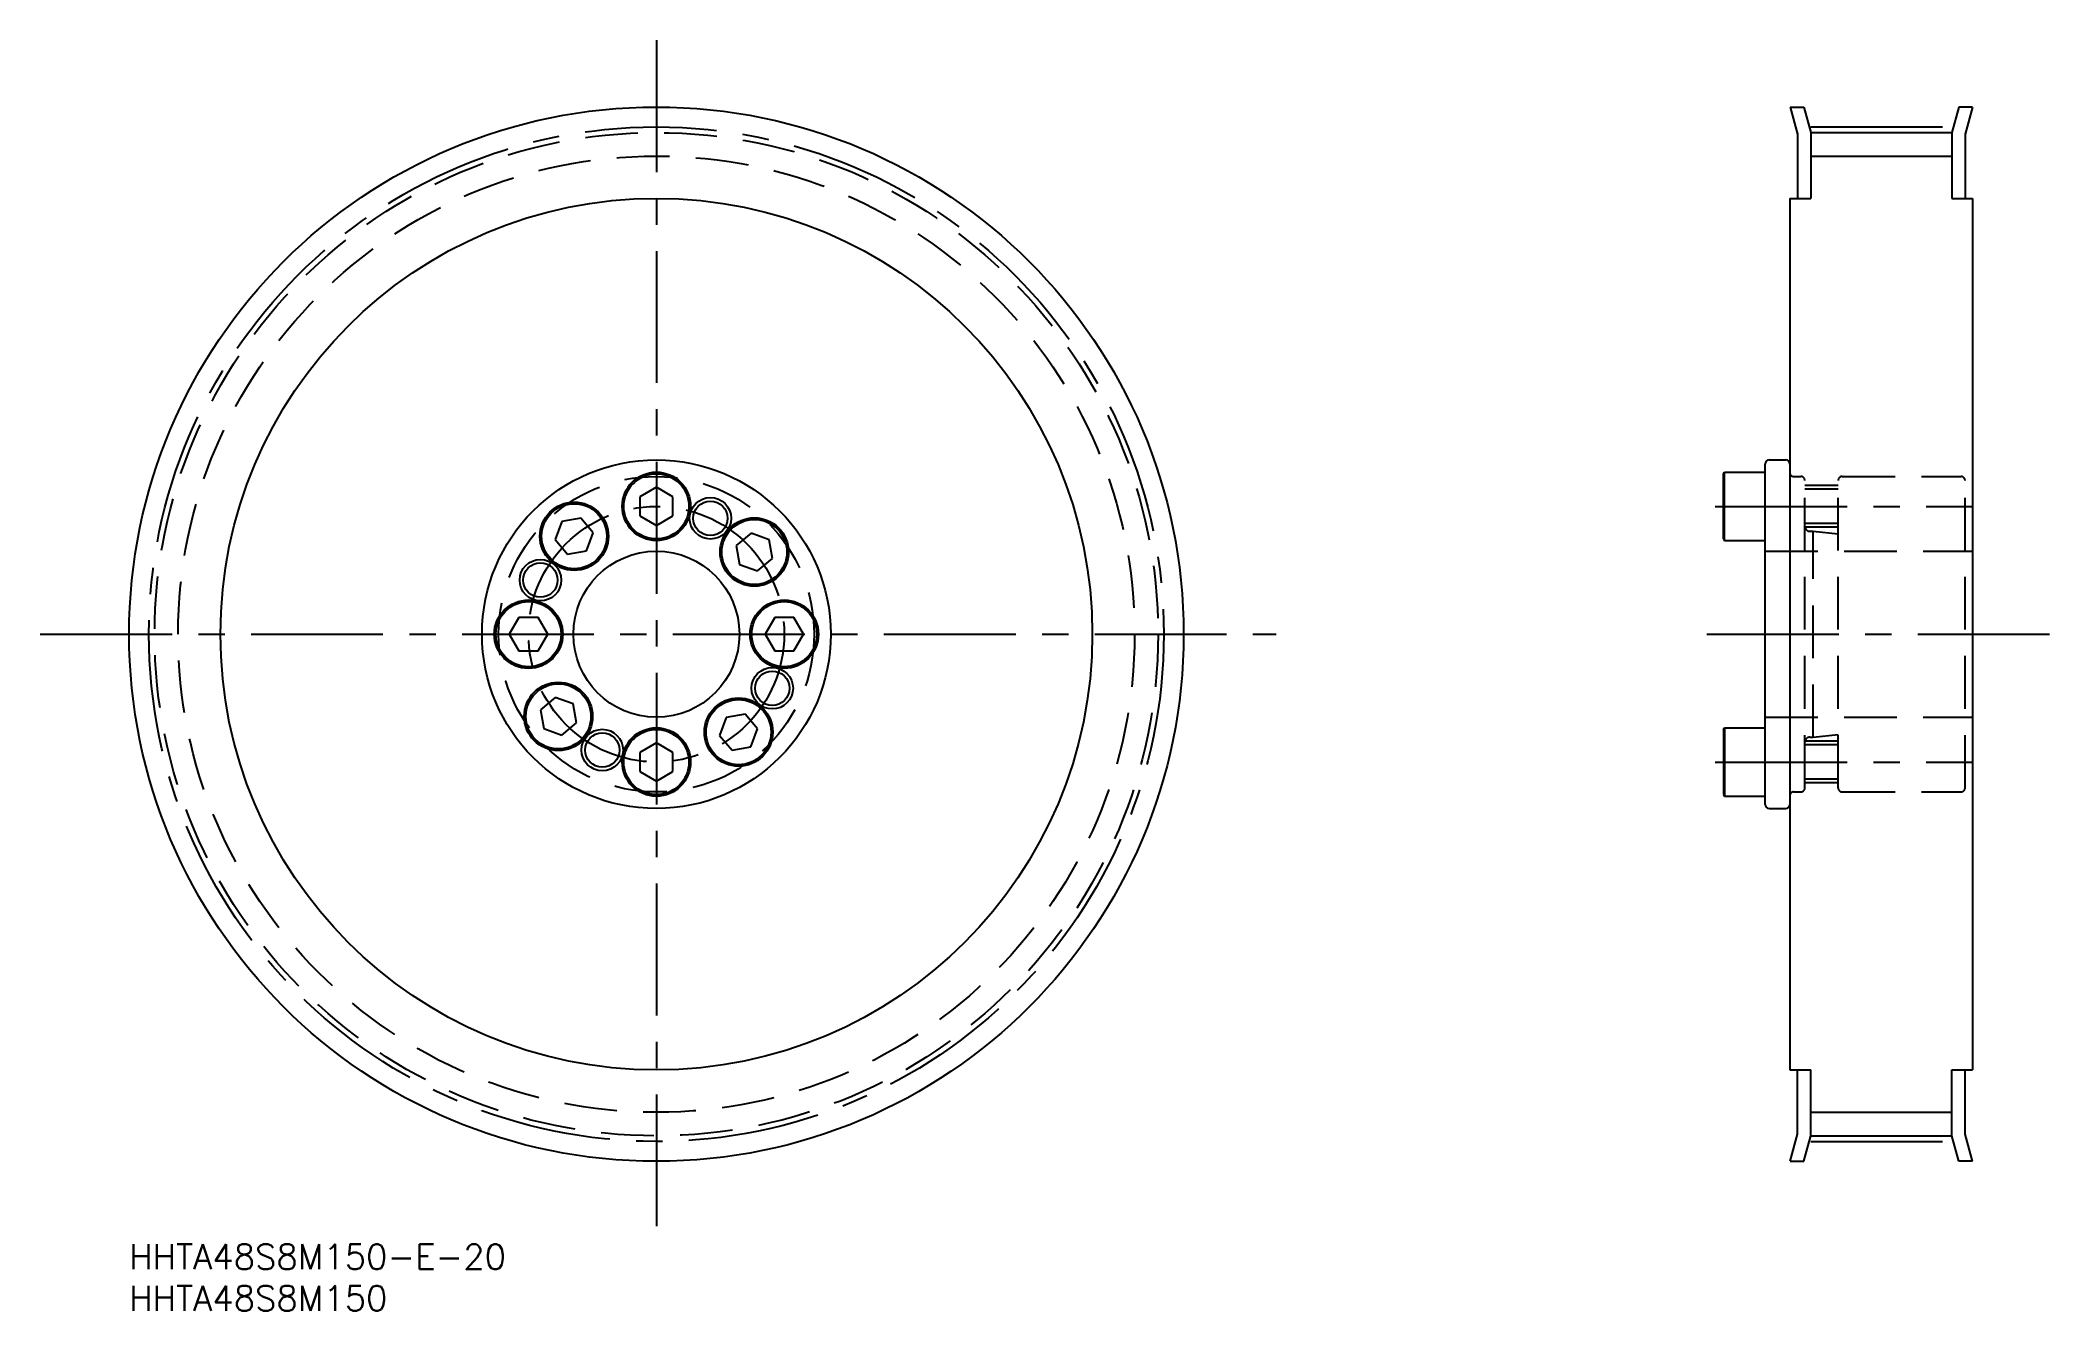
# Model space of a CAD drawing. Extents: x -11 to 232, y -8 to 145.
import ezdxf

# ---------------------------------------------------------------- set-up
doc = ezdxf.new("R2010")
doc.units = 0
doc.header["$LTSCALE"] = 0.5
doc.linetypes.add('CENTER', pattern=[50.8, 31.75, -6.35, 6.35, -6.35])
doc.linetypes.add('DASHED', pattern=[19.05, 12.7, -6.35])
for name, color, linetype in [('MSM_CENTER', 1, 'CENTER'), ('MSM_CONTINUOUS', 7, 'CONTINUOUS'), ('MSM_DASHED', 4, 'DASHED'), ('MSM_NARROW', 5, 'CONTINUOUS'), ('MSM_PART_NUMBER', 7, 'CONTINUOUS')]:
    doc.layers.add(name, color=color, linetype=linetype)
doc.styles.get("Standard").update_dxf_attribs({"font": 'txt.shx', "height": 3, "bigfont": 'bigfont.shx'})

# ---------------------------------------------------------------- blocks, each defined once
blk = doc.blocks.new('*U2')
at = {"layer": 'MSM_PART_NUMBER'}
blk.add_text('HHTA48S8M150-E-20', height=3, dxfattribs=at).set_placement((0, -3))
blk = doc.blocks.new('*U3')
at = {"layer": 'MSM_PART_NUMBER'}
blk.add_text('HHTA48S8M150', height=3, dxfattribs=at).set_placement((0, -8))

msp = doc.modelspace()

# ---------------------------------------------------------------- linework, layer by layer
at = {"layer": 'MSM_CENTER'}
for p, q in [((63.5, 145.05), (63.5, 0.83)), ((202.53, 134.61), (219.53, 134.61)), ((191.03, 88.9), (222.13, 88.9)), ((-10.7, 73.5), (138.13, 73.5)), ((190.03, 73.5), (232.03, 73.5)), ((190.03, 73.5), (232.03, 73.5)), ((191.03, 58.1), (222.13, 58.1)), ((202.53, 12.38), (219.53, 12.38))]:
    msp.add_line(p, q, dxfattribs=at)
for radius in [61.11, 15.4]:
    msp.add_circle((63.5, 73.5), radius, dxfattribs=at)
at = {"layer": 'MSM_CONTINUOUS'}
for p, q in [((200.05, 137), (200.93, 133.72)), ((200.05, 137), (201.71, 137)), ((201.71, 137), (202.53, 133.93)), ((220.36, 137), (219.53, 133.93)), ((222.01, 137), (220.36, 137)), ((222.01, 137), (221.13, 133.72)), ((200.93, 133.72), (200.93, 126)), ((202.53, 133.93), (202.53, 126)), ((202.53, 133.93), (219.53, 133.93)), ((219.53, 133.93), (219.53, 126)), ((221.13, 133.72), (221.13, 126)), ((200.03, 126), (200.03, 21)), ((200.03, 126), (202.53, 126)), ((219.53, 126), (222.03, 126)), ((222.03, 126), (222.03, 21)), ((192.03, 92.82), (192.15, 93.02)), ((192.03, 84.98), (192.03, 92.82)), ((192.15, 93.02), (197.03, 93.02)), ((192.15, 84.77), (192.15, 93.02)), ((197.03, 53), (197.03, 94)), ((197.53, 94.5), (199.53, 94.5)), ((63.5, 91.21), (61.5, 90.05)), ((61.5, 90.05), (61.5, 87.75)), ((65.5, 90.05), (63.5, 91.21)), ((64.5, 90.63), (64.5, 90.63)), ((65, 90.34), (65, 90.34)), ((65.5, 87.75), (65.5, 90.05)), ((54.39, 87.47), (52.12, 87.07)), ((55.88, 85.7), (54.39, 87.47)), ((61.5, 87.75), (63.5, 86.59)), ((63.5, 86.59), (65.5, 87.75)), ((52.12, 87.07), (51.33, 84.9)), ((55.09, 83.53), (55.88, 85.7)), ((74.9, 85.67), (73.13, 84.19)), ((77.07, 84.88), (74.9, 85.67)), ((192.03, 84.98), (192.15, 84.77)), ((51.33, 84.9), (52.81, 83.13)), ((52.81, 83.13), (55.09, 83.53)), ((73.13, 84.19), (73.53, 81.91)), ((75.7, 81.12), (77.47, 82.61)), ((77.47, 82.61), (77.07, 84.88)), ((192.15, 84.77), (197.03, 84.77)), ((73.53, 81.91), (75.7, 81.12)), ((46.95, 75.5), (45.79, 73.5)), ((49.25, 75.5), (46.95, 75.5)), ((50.41, 73.5), (49.25, 75.5)), ((77.75, 75.5), (76.59, 73.5)), ((80.05, 75.5), (77.75, 75.5)), ((81.21, 73.5), (80.05, 75.5)), ((45.79, 73.5), (46.95, 71.5)), ((49.25, 71.5), (50.41, 73.5)), ((76.59, 73.5), (77.75, 71.5)), ((80.05, 71.5), (81.21, 73.5)), ((222.03, 73.5), (222.03, 73.5)), ((46.95, 71.5), (49.25, 71.5)), ((77.75, 71.5), (80.05, 71.5)), ((51.3, 65.88), (49.53, 64.39)), ((53.47, 65.09), (51.3, 65.88)), ((49.53, 64.39), (49.93, 62.12)), ((53.87, 62.81), (53.47, 65.09)), ((71.91, 63.47), (71.12, 61.3)), ((74.19, 63.87), (71.91, 63.47)), ((75.67, 62.1), (74.19, 63.87)), ((49.93, 62.12), (52.1, 61.33)), ((52.1, 61.33), (53.87, 62.81)), ((71.12, 61.3), (72.61, 59.53)), ((74.88, 59.93), (75.67, 62.1)), ((192.03, 62.02), (192.15, 62.22)), ((192.03, 62.02), (192.03, 54.18)), ((192.15, 62.22), (197.03, 62.22)), ((192.15, 62.22), (192.15, 53.97)), ((63.5, 60.41), (61.5, 59.25)), ((61.5, 59.25), (61.5, 56.95)), ((65.5, 59.25), (63.5, 60.41)), ((65.5, 56.95), (65.5, 59.25)), ((72.61, 59.53), (74.88, 59.93)), ((61.5, 56.95), (63.5, 55.79)), ((63.5, 55.79), (65.5, 56.95)), ((192.03, 54.18), (192.15, 53.97)), ((192.15, 53.97), (197.03, 53.97)), ((197.53, 52.5), (199.53, 52.5)), ((200.03, 21), (202.53, 21)), ((200.93, 13.28), (200.93, 21)), ((202.53, 13.07), (202.53, 21)), ((219.53, 13.07), (219.53, 21)), ((219.53, 21), (222.03, 21)), ((221.13, 13.28), (221.13, 21)), ((200.05, 10), (200.93, 13.28)), ((201.71, 10), (202.53, 13.07)), ((202.53, 13.07), (219.53, 13.07)), ((220.36, 10), (219.53, 13.07)), ((222.01, 10), (221.13, 13.28)), ((200.05, 10), (201.71, 10)), ((222.01, 10), (220.36, 10))]:
    msp.add_line(p, q, dxfattribs=at)
for centre, radius in [((63.5, 73.5), 63.5), ((63.5, 73.5), 52.5), ((63.5, 73.5), 21), ((63.5, 88.9), 4.12), ((63.5, 88.9), 3.92), ((53.6, 85.3), 4.12), ((53.6, 85.3), 3.92), ((70.01, 87.46), 2.07), ((75.3, 83.4), 4.12), ((75.3, 83.4), 3.92), ((63.5, 73.5), 10), ((49.54, 80.01), 2.07), ((48.1, 73.5), 4.12), ((48.1, 73.5), 3.92), ((78.9, 73.5), 4.12), ((78.9, 73.5), 3.92), ((77.46, 66.99), 2.07), ((51.7, 63.6), 4.12), ((51.7, 63.6), 3.92), ((73.4, 61.7), 4.12), ((73.4, 61.7), 3.92), ((56.99, 59.54), 2.07), ((63.5, 58.1), 4.12), ((63.5, 58.1), 3.92)]:
    msp.add_circle(centre, radius, dxfattribs=at)
for centre, start, end in [((197.53, 94), 90, 180), ((199.53, 94), 0, 90), ((197.53, 53), 180, 270), ((199.53, 53), 270, 0)]:
    msp.add_arc(centre, 0.5, start, end, dxfattribs=at)
at = {"layer": 'MSM_DASHED'}
for p, q in [((200.44, 92.5), (201.33, 92.5)), ((206.33, 92.5), (220.63, 92.5)), ((201.83, 55), (201.83, 92)), ((205.83, 91.4), (201.83, 91.4)), ((205.83, 90.97), (201.83, 90.97)), ((205.83, 55), (205.83, 92)), ((221.13, 55), (221.13, 92)), ((205.83, 86.83), (201.83, 86.83)), ((205.83, 86.4), (201.83, 86.4)), ((202.43, 85.9), (202.83, 85.9)), ((202.83, 61.1), (202.83, 85.9)), ((202.83, 85.9), (205.83, 85.57)), ((197.03, 83.5), (222.03, 83.5)), ((222.03, 73.5), (222.03, 73.5)), ((197.03, 63.5), (222.03, 63.5)), ((202.43, 61.1), (202.83, 61.1)), ((202.83, 61.1), (205.83, 61.43)), ((205.83, 60.6), (201.83, 60.6)), ((205.83, 60.17), (201.83, 60.17)), ((205.83, 56.03), (201.83, 56.03)), ((200.44, 54.5), (201.33, 54.5)), ((205.83, 55.6), (201.83, 55.6)), ((206.33, 54.5), (220.63, 54.5))]:
    msp.add_line(p, q, dxfattribs=at)
for radius in [60.43, 57.6, 19]:
    msp.add_circle((63.5, 73.5), radius, dxfattribs=at)
for centre, radius, start, end in [((200.44, 92.91), 0.41, 180, 270), ((201.33, 92), 0.5, 0, 90), ((206.33, 92), 0.5, 90, 180), ((220.63, 92), 0.5, 0, 90), ((202.43, 86.5), 0.6, 180.0007, 270), ((202.43, 60.5), 0.6, 90, 179.9993), ((200.44, 54.09), 0.41, 90, 180), ((201.33, 55), 0.5, 270, 0), ((206.33, 55), 0.5, 180, 270), ((220.63, 55), 0.5, 270, 0)]:
    msp.add_arc(centre, radius, start, end, dxfattribs=at)
at = {"layer": 'MSM_NARROW'}
for p, q in [((202.53, 131.1), (219.53, 131.1)), ((202.53, 15.9), (219.53, 15.9))]:
    msp.add_line(p, q, dxfattribs=at)
for centre in [(70.01, 87.46), (49.54, 80.01), (77.46, 66.99), (56.99, 59.54)]:
    msp.add_circle(centre, 2.5, dxfattribs=at)

# ---------------------------------------------------------------- block references
at = {"layer": 'MSM_CONTINUOUS'}
for name in ['*U2', '*U3']:
    msp.add_blockref(name, (0, 0), dxfattribs=at)

doc.saveas('drawing.dxf')
